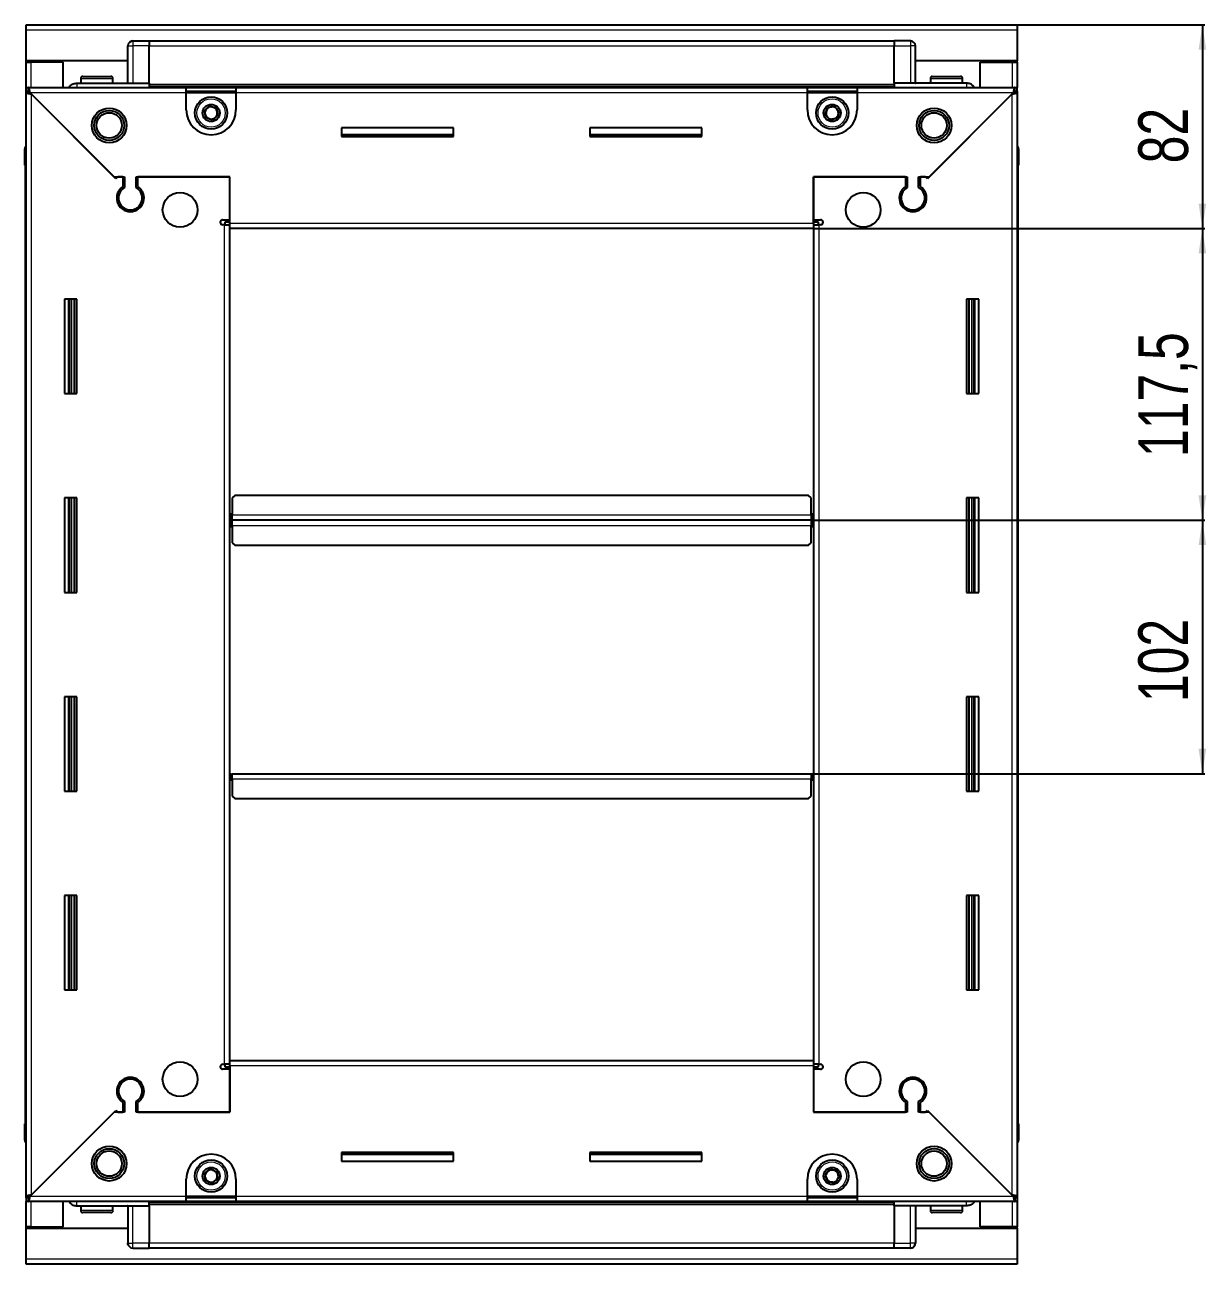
# Model space of a CAD drawing. Header units: millimetres. Extents: x 1021 to 4239, y -1287 to 1538.
# Drawn here: x 3763.4 to 4238.9, y 893.2 to 1392.2 of the extents above; entities that cross this region are included whole.
import ezdxf

# ---------------------------------------------------------------- set-up
doc = ezdxf.new("R2010")
doc.units = ezdxf.units.MM
doc.layers.add('FORMAT', color=7, linetype='Continuous')
doc.styles.add('SLDTEXTSTYLE0', font='TXT', dxfattribs={"width": 0.75})
doc.dimstyles.new('SLDDIMSTYLE0', dxfattribs={"dimtxt": 20, "dimasz": 10, "dimexe": 0, "dimexo": 0.0625, "dimgap": 5, "dimtad": 2, "dimdec": 1, "dimrnd": 1e-09, "dimzin": 12, "dimdsep": 46, "dimtxsty": 'SLDTEXTSTYLE0', "dimsah": 1, "dimcen": 0.09, "dimadec": 0, "dimazin": 3, "dimtfac": 1, "dimtofl": 0, "dimtmove": 0, "dimatfit": 3, "dimfxl": 0, "dimfrac": 2, "dimtolj": 1, "dimtzin": 12, "dimarcsym": 0})

# ---------------------------------------------------------------- blocks, each defined once
blk = doc.blocks.new('_D_5')
at = {"layer": 'FORMAT'}
for p, q in [((4162.88, 1392.16), (4238.37, 1392.16)), ((4237.37, 1392.16), (4237.37, 1310.16)), ((4080.88, 1310.16), (4238.37, 1310.16))]:
    blk.add_line(p, q, dxfattribs=at)
for points in [[(4237.37, 1392.16), (4235.84, 1382.16), (4238.91, 1382.16)], [(4237.37, 1310.16), (4238.91, 1320.16), (4235.84, 1320.16)]]:
    blk.add_solid(points, dxfattribs=at)
at = {"layer": 'FORMAT', "insert": (4211.59, 1336.39), "char_height": 20, "attachment_point": 1, "rotation": 90, "style": 'SLDTEXTSTYLE0'}
blk.add_mtext('82', dxfattribs=at)
blk = doc.blocks.new('_D_6')
at = {"layer": 'FORMAT'}
for p, q in [((4080.88, 1310.16), (4238.37, 1310.16)), ((4237.37, 1310.16), (4237.37, 1192.66)), ((4079.88, 1192.66), (4238.37, 1192.66))]:
    blk.add_line(p, q, dxfattribs=at)
for points in [[(4237.37, 1310.16), (4235.84, 1300.16), (4238.91, 1300.16)], [(4237.37, 1192.66), (4238.91, 1202.66), (4235.84, 1202.66)]]:
    blk.add_solid(points, dxfattribs=at)
at = {"layer": 'FORMAT', "insert": (4211.59, 1218.16), "char_height": 20, "attachment_point": 1, "rotation": 90, "style": 'SLDTEXTSTYLE0'}
blk.add_mtext('117,5', dxfattribs=at)
blk = doc.blocks.new('_D_7')
at = {"layer": 'FORMAT'}
for p, q in [((4079.88, 1192.66), (4238.37, 1192.66)), ((4237.37, 1192.66), (4237.37, 1090.66)), ((4079.88, 1090.66), (4238.37, 1090.66))]:
    blk.add_line(p, q, dxfattribs=at)
for points in [[(4237.37, 1192.66), (4235.84, 1182.66), (4238.91, 1182.66)], [(4237.37, 1090.66), (4238.91, 1100.66), (4235.84, 1100.66)]]:
    blk.add_solid(points, dxfattribs=at)
at = {"layer": 'FORMAT', "insert": (4211.59, 1119.5), "char_height": 20, "attachment_point": 1, "rotation": 90, "style": 'SLDTEXTSTYLE0'}
blk.add_mtext('102', dxfattribs=at)

msp = doc.modelspace()

# ---------------------------------------------------------------- linework, layer by layer
at = {"color": 7, "linetype": 'Continuous', "lineweight": 25}
for p, q in [((3763.87, 1392.16), (4162.87, 1392.16)), ((3763.87, 1390.06), (3763.87, 1392.16)), ((3763.87, 1377.66), (3763.87, 1390.06)), ((4162.87, 1392.16), (4162.87, 1390.06)), ((4162.87, 1390.06), (4162.87, 1377.66)), ((3804.87, 1368.66), (3804.87, 1383.66)), ((3805.55, 1385.16), (3805.55, 1385.16)), ((3806.87, 1385.66), (3813.37, 1385.66)), ((3806.87, 1385.66), (3813.37, 1385.66)), ((3813.37, 1385.66), (3813.37, 1385.66)), ((3813.37, 1385.66), (3813.37, 1385.66)), ((3813.37, 1385.66), (3813.37, 1383.66)), ((4113.37, 1385.51), (3813.37, 1385.51)), ((3813.37, 1368.66), (3813.37, 1383.66)), ((4113.37, 1385.66), (4113.37, 1385.66)), ((4119.87, 1385.66), (4113.37, 1385.66)), ((4119.87, 1385.66), (4113.37, 1385.66)), ((4113.37, 1385.66), (4113.37, 1383.66)), ((4113.37, 1368.66), (4113.37, 1383.66)), ((4121.87, 1383.66), (4121.87, 1383.66)), ((4121.87, 1368.66), (4121.87, 1383.66)), ((3804.87, 1377.66), (3763.87, 1377.66)), ((3763.87, 1377.16), (3763.87, 1377.66)), ((3765.37, 1377.16), (3765.37, 1377.66)), ((4162.87, 1377.66), (4121.87, 1377.66)), ((4161.37, 1377.16), (4161.37, 1377.66)), ((4162.87, 1377.16), (4162.87, 1377.66)), ((3763.87, 1377.16), (3765.97, 1377.16)), ((3763.87, 1366.91), (3763.87, 1377.16)), ((3778.87, 1377.16), (3765.97, 1377.16)), ((3778.87, 1366.91), (3778.87, 1377.16)), ((4147.87, 1366.91), (4147.87, 1377.16)), ((4147.87, 1377.16), (4160.77, 1377.16)), ((4160.77, 1377.16), (4162.87, 1377.16)), ((4162.87, 1377.16), (4162.87, 1366.91)), ((3784.37, 1368.66), (3813.37, 1368.66)), ((3785.87, 1370.56), (3785.87, 1368.66)), ((3786.67, 1371.36), (3798.07, 1371.36)), ((3798.87, 1368.66), (3798.87, 1370.56)), ((3813.37, 1368.66), (3813.37, 1368.16)), ((3813.37, 1367.51), (4113.37, 1367.51)), ((4142.37, 1368.66), (4113.37, 1368.66)), ((4113.37, 1368.66), (4113.37, 1368.16)), ((4127.87, 1370.56), (4127.87, 1368.66)), ((4128.67, 1371.36), (4140.07, 1371.36)), ((4140.87, 1368.66), (4140.87, 1370.56)), ((3763.87, 1365.41), (3763.87, 1366.91)), ((3763.87, 1366.91), (3764.87, 1366.91)), ((3763.87, 1364.91), (3763.87, 1365.41)), ((3763.87, 1365.41), (3764.87, 1365.41)), ((3763.87, 920.41), (3763.87, 1364.91)), ((3765.37, 1364.91), (3763.87, 1364.91)), ((3764.87, 1365.41), (3764.87, 1366.91)), ((3764.87, 1366.91), (3828.37, 1366.91)), ((3765.47, 1364.81), (3799.37, 1330.91)), ((3800.07, 1330.21), (3765.97, 1364.31)), ((3828.37, 1364.81), (3828.37, 1366.91)), ((3828.37, 1366.91), (3848.37, 1366.91)), ((3828.37, 1365.41), (3848.37, 1365.41)), ((3828.37, 1357.91), (3828.37, 1364.81)), ((3848.37, 1366.91), (3848.37, 1364.81)), ((3848.37, 1366.91), (4078.37, 1366.91)), ((3848.37, 1364.81), (3848.37, 1357.91)), ((4078.37, 1364.81), (4078.37, 1366.91)), ((4078.37, 1366.91), (4098.37, 1366.91)), ((4078.37, 1365.41), (4098.37, 1365.41)), ((4078.37, 1357.91), (4078.37, 1364.81)), ((4098.37, 1366.91), (4161.87, 1366.91)), ((4098.37, 1366.91), (4098.37, 1364.81)), ((4098.37, 1364.81), (4098.37, 1357.91)), ((4160.77, 1364.31), (4126.67, 1330.21)), ((4127.37, 1330.91), (4161.27, 1364.81)), ((4161.37, 1364.91), (4162.87, 1364.91)), ((4161.87, 1365.41), (4161.87, 1366.91)), ((4161.87, 1366.91), (4162.87, 1366.91)), ((4161.87, 1365.41), (4162.87, 1365.41)), ((4162.87, 1365.41), (4162.87, 1366.91)), ((4162.87, 1365.41), (4162.87, 1364.91)), ((4162.87, 1364.91), (4162.87, 920.41)), ((3935.87, 1350.66), (3890.87, 1350.66)), ((3890.87, 1350.66), (3890.87, 1347.16)), ((3935.87, 1347.91), (3890.87, 1347.91)), ((3935.87, 1347.16), (3935.87, 1350.66)), ((4035.87, 1350.66), (3990.87, 1350.66)), ((3990.87, 1350.66), (3990.87, 1347.16)), ((4035.87, 1347.91), (3990.87, 1347.91)), ((4035.87, 1347.16), (4035.87, 1350.66)), ((3890.87, 1347.16), (3935.87, 1347.16)), ((3990.87, 1347.16), (4035.87, 1347.16)), ((4162.87, 1343.49), (4162.87, 1343.49)), ((3763.37, 1342.16), (3763.37, 1335.66)), ((3763.37, 1335.66), (3763.37, 1342.16)), ((4163.37, 1342.16), (4163.37, 1335.66)), ((4163.37, 1335.66), (4163.37, 1342.16)), ((3763.37, 1335.66), (3763.37, 1335.66)), ((3763.87, 1335.66), (3763.37, 1335.66)), ((3763.52, 1335.66), (3763.52, 949.66)), ((4162.87, 1335.66), (4163.37, 1335.66)), ((4163.22, 949.66), (4163.22, 1335.66)), ((4163.37, 1335.66), (4163.37, 1335.66)), ((4163.37, 1335.66), (4163.37, 1335.66)), ((3799.37, 1330.91), (3803.57, 1330.91)), ((3800.77, 1330.91), (3800.07, 1330.21)), ((3802.87, 1330.91), (3800.77, 1330.91)), ((3802.87, 1330.91), (3802.87, 1327.02)), ((3803.57, 1330.91), (3803.57, 1326.63)), ((3808.17, 1330.91), (3845.87, 1330.91)), ((3808.17, 1326.63), (3808.17, 1330.91)), ((3808.87, 1327.02), (3808.87, 1330.91)), ((3845.87, 1330.91), (3808.87, 1330.91)), ((3845.87, 1312.26), (3845.87, 1330.91)), ((3845.87, 1313.66), (3845.87, 1330.91)), ((4080.87, 1330.91), (4118.57, 1330.91)), ((4080.87, 1312.26), (4080.87, 1330.91)), ((4080.87, 1330.91), (4080.87, 1313.66)), ((4117.87, 1330.91), (4080.87, 1330.91)), ((4117.87, 1330.91), (4117.87, 1327.02)), ((4118.57, 1330.91), (4118.57, 1326.63)), ((4123.17, 1330.91), (4127.37, 1330.91)), ((4123.17, 1326.63), (4123.17, 1330.91)), ((4125.97, 1330.91), (4123.87, 1330.91)), ((4123.87, 1327.02), (4123.87, 1330.91)), ((4126.67, 1330.21), (4125.97, 1330.91)), ((3803.87, 1318.05), (3803.87, 1317.29)), ((4122.87, 1318.05), (4122.87, 1317.29)), ((3843.02, 1313.66), (3845.87, 1313.66)), ((3845.87, 1312.66), (3843.87, 1312.66)), ((3843.87, 1312.66), (3843.87, 1311.66)), ((4080.87, 1313.66), (4083.72, 1313.66)), ((4082.87, 1312.66), (4080.87, 1312.66)), ((4082.87, 1311.66), (4082.87, 1312.66)), ((3843.77, 1311.66), (3843.02, 1311.66)), ((3843.77, 1311.66), (3845.87, 1311.66)), ((3845.87, 1310.16), (3845.87, 1312.26)), ((4080.87, 1310.16), (3845.87, 1310.16)), ((3845.87, 975.16), (3845.87, 1310.16)), ((4080.87, 1312.26), (4080.87, 1310.16)), ((4080.87, 1311.66), (4082.97, 1311.66)), ((4080.87, 1310.16), (4080.87, 975.16)), ((4083.72, 1311.66), (4082.97, 1311.66)), ((3784.37, 1281.66), (3779.37, 1281.66)), ((3779.37, 1281.66), (3779.37, 1243.66)), ((3781.52, 1243.66), (3781.52, 1281.66)), ((3783.32, 1243.66), (3783.32, 1281.66)), ((3783.35, 1243.66), (3783.35, 1281.66)), ((3784.37, 1243.66), (3784.37, 1281.66)), ((4142.37, 1281.66), (4142.37, 1243.66)), ((4147.37, 1281.66), (4142.37, 1281.66)), ((4143.4, 1281.66), (4143.4, 1243.66)), ((4143.43, 1281.66), (4143.43, 1243.66)), ((4145.22, 1281.66), (4145.22, 1243.66)), ((4147.37, 1243.66), (4147.37, 1281.66)), ((3779.37, 1243.66), (3784.37, 1243.66)), ((4142.37, 1243.66), (4147.37, 1243.66)), ((3847.87, 1202.66), (3846.87, 1201.66)), ((4078.87, 1202.66), (3847.87, 1202.66)), ((4079.87, 1201.66), (4078.87, 1202.66)), ((3784.37, 1201.66), (3779.37, 1201.66)), ((3779.37, 1201.66), (3779.37, 1163.66)), ((3781.52, 1163.66), (3781.52, 1201.66)), ((3783.32, 1163.66), (3783.32, 1201.66)), ((3783.35, 1163.66), (3783.35, 1201.66)), ((3784.37, 1163.66), (3784.37, 1201.66)), ((3846.87, 1201.66), (3846.87, 1194.76)), ((4079.87, 1194.76), (4079.87, 1201.66)), ((4142.37, 1201.66), (4142.37, 1163.66)), ((4147.37, 1201.66), (4142.37, 1201.66)), ((4143.4, 1201.66), (4143.4, 1163.66)), ((4143.43, 1201.66), (4143.43, 1163.66)), ((4145.22, 1201.66), (4145.22, 1163.66)), ((4147.37, 1163.66), (4147.37, 1201.66)), ((3846.62, 1192.66), (3845.87, 1192.66)), ((3846.87, 1195.51), (3846.62, 1195.51)), ((3846.62, 1195.51), (3846.62, 1192.66)), ((3846.62, 1192.66), (3846.62, 1189.81)), ((3846.87, 1192.66), (3846.87, 1194.76)), ((3846.87, 1190.56), (3846.87, 1192.66)), ((4079.87, 1192.66), (3846.87, 1192.66)), ((4080.12, 1195.51), (4079.87, 1195.51)), ((4079.87, 1194.76), (4079.87, 1192.66)), ((4079.87, 1192.66), (4079.87, 1190.56)), ((4080.12, 1192.66), (4080.12, 1195.51)), ((4080.12, 1189.81), (4080.12, 1192.66)), ((4080.87, 1192.66), (4080.12, 1192.66)), ((3846.62, 1189.81), (3846.87, 1189.81)), ((3846.87, 1190.56), (3846.87, 1183.66)), ((4079.87, 1183.66), (4079.87, 1190.56)), ((4079.87, 1189.81), (4080.12, 1189.81)), ((3846.87, 1183.66), (3847.87, 1182.66)), ((3847.87, 1182.66), (4078.87, 1182.66)), ((4078.87, 1182.66), (4079.87, 1183.66)), ((3779.37, 1163.66), (3784.37, 1163.66)), ((4142.37, 1163.66), (4147.37, 1163.66)), ((3784.37, 1121.66), (3779.37, 1121.66)), ((3779.37, 1121.66), (3779.37, 1083.66)), ((3781.52, 1083.66), (3781.52, 1121.66)), ((3783.32, 1083.66), (3783.32, 1121.66)), ((3783.35, 1083.66), (3783.35, 1121.66)), ((3784.37, 1083.66), (3784.37, 1121.66)), ((4142.37, 1121.66), (4142.37, 1083.66)), ((4147.37, 1121.66), (4142.37, 1121.66)), ((4143.4, 1121.66), (4143.4, 1083.66)), ((4143.43, 1121.66), (4143.43, 1083.66)), ((4145.22, 1121.66), (4145.22, 1083.66)), ((4147.37, 1083.66), (4147.37, 1121.66)), ((3845.87, 1090.66), (3846.62, 1090.66)), ((3846.62, 1090.66), (3846.62, 1087.81)), ((3846.87, 1088.56), (3846.87, 1090.66)), ((3846.87, 1090.66), (4079.87, 1090.66)), ((3846.87, 1088.56), (3846.87, 1081.66)), ((4079.87, 1090.66), (4079.87, 1088.56)), ((4079.87, 1081.66), (4079.87, 1088.56)), ((4080.12, 1087.81), (4080.12, 1090.66)), ((4080.12, 1090.66), (4080.87, 1090.66)), ((3779.37, 1083.66), (3784.37, 1083.66)), ((3846.62, 1087.81), (3846.87, 1087.81)), ((4079.87, 1087.81), (4080.12, 1087.81)), ((4142.37, 1083.66), (4147.37, 1083.66)), ((3846.87, 1081.66), (3847.87, 1080.66)), ((3847.87, 1080.66), (4078.87, 1080.66)), ((4078.87, 1080.66), (4079.87, 1081.66)), ((3784.37, 1041.66), (3779.37, 1041.66)), ((3779.37, 1041.66), (3779.37, 1003.66)), ((3781.52, 1003.66), (3781.52, 1041.66)), ((3783.32, 1003.66), (3783.32, 1041.66)), ((3783.35, 1003.66), (3783.35, 1041.66)), ((3784.37, 1003.66), (3784.37, 1041.66)), ((4142.37, 1041.66), (4142.37, 1003.66)), ((4147.37, 1041.66), (4142.37, 1041.66)), ((4143.4, 1041.66), (4143.4, 1003.66)), ((4143.43, 1041.66), (4143.43, 1003.66)), ((4145.22, 1041.66), (4145.22, 1003.66)), ((4147.37, 1003.66), (4147.37, 1041.66)), ((3779.37, 1003.66), (3784.37, 1003.66)), ((4142.37, 1003.66), (4147.37, 1003.66)), ((3843.02, 973.66), (3843.77, 973.66)), ((3845.87, 973.66), (3843.77, 973.66)), ((3843.87, 973.66), (3843.87, 972.66)), ((3845.87, 973.06), (3845.87, 975.16)), ((3845.87, 975.16), (4080.87, 975.16)), ((3845.87, 973.06), (3845.87, 954.41)), ((4080.87, 975.16), (4080.87, 973.06)), ((4082.97, 973.66), (4080.87, 973.66)), ((4080.87, 973.06), (4080.87, 954.41)), ((4082.87, 972.66), (4082.87, 973.66)), ((4082.97, 973.66), (4083.72, 973.66)), ((3845.87, 971.66), (3843.02, 971.66)), ((3843.87, 972.66), (3845.87, 972.66)), ((3845.87, 954.41), (3845.87, 971.66)), ((4080.87, 972.66), (4082.87, 972.66)), ((4080.87, 971.66), (4080.87, 954.41)), ((4083.72, 971.66), (4080.87, 971.66)), ((3803.87, 968.04), (3803.87, 967.28)), ((4122.87, 968.04), (4122.87, 967.28)), ((3802.87, 958.3), (3802.87, 954.41)), ((3803.57, 958.7), (3803.57, 954.41)), ((3808.17, 954.41), (3808.17, 958.7)), ((3808.87, 954.41), (3808.87, 958.3)), ((4117.87, 958.3), (4117.87, 954.41)), ((4118.57, 958.7), (4118.57, 954.41)), ((4123.17, 954.41), (4123.17, 958.7)), ((4123.87, 954.41), (4123.87, 958.3)), ((3799.37, 954.41), (3765.47, 920.51)), ((3765.97, 921.01), (3800.07, 955.11)), ((3803.57, 954.41), (3799.37, 954.41)), ((3800.07, 955.11), (3800.77, 954.41)), ((3800.77, 954.41), (3802.87, 954.41)), ((3845.87, 954.41), (3808.17, 954.41)), ((3808.87, 954.41), (3845.87, 954.41)), ((4118.57, 954.41), (4080.87, 954.41)), ((4080.87, 954.41), (4117.87, 954.41)), ((4127.37, 954.41), (4123.17, 954.41)), ((4123.87, 954.41), (4125.97, 954.41)), ((4125.97, 954.41), (4126.67, 955.11)), ((4126.67, 955.11), (4160.77, 921.01)), ((4161.27, 920.51), (4127.37, 954.41)), ((3763.37, 943.16), (3763.37, 949.66)), ((3763.37, 949.66), (3763.37, 949.66)), ((3763.37, 949.66), (3763.37, 949.66)), ((3763.37, 949.66), (3763.37, 943.16)), ((3763.87, 949.66), (3763.37, 949.66)), ((4162.87, 949.66), (4163.37, 949.66)), ((4163.37, 949.66), (4163.37, 949.66)), ((4163.37, 943.16), (4163.37, 949.66)), ((4163.37, 949.66), (4163.37, 943.16)), ((3763.87, 941.84), (3763.87, 941.84)), ((3935.87, 938.16), (3890.87, 938.16)), ((3890.87, 938.16), (3890.87, 934.66)), ((3935.87, 934.66), (3935.87, 938.16)), ((4035.87, 938.16), (3990.87, 938.16)), ((3990.87, 938.16), (3990.87, 934.66)), ((4035.87, 934.66), (4035.87, 938.16)), ((3890.87, 937.41), (3935.87, 937.41)), ((3890.87, 934.66), (3935.87, 934.66)), ((3990.87, 937.41), (4035.87, 937.41)), ((3990.87, 934.66), (4035.87, 934.66)), ((3828.37, 920.51), (3828.37, 927.41)), ((3848.37, 927.41), (3848.37, 920.51)), ((4078.37, 920.51), (4078.37, 927.41)), ((4098.37, 927.41), (4098.37, 920.51)), ((3763.87, 919.91), (3763.87, 920.41)), ((3765.37, 920.41), (3763.87, 920.41)), ((3763.87, 919.91), (3763.87, 918.41)), ((3764.87, 919.91), (3763.87, 919.91)), ((3763.87, 908.16), (3763.87, 918.41)), ((3764.87, 918.41), (3763.87, 918.41)), ((3764.87, 919.91), (3764.87, 918.41)), ((3828.37, 918.41), (3764.87, 918.41)), ((3778.87, 908.16), (3778.87, 918.41)), ((3828.37, 918.41), (3828.37, 920.51)), ((3848.37, 919.91), (3828.37, 919.91)), ((3848.37, 918.41), (3828.37, 918.41)), ((3848.37, 920.51), (3848.37, 918.41)), ((4078.37, 918.41), (3848.37, 918.41)), ((4078.37, 918.41), (4078.37, 920.51)), ((4098.37, 919.91), (4078.37, 919.91)), ((4098.37, 918.41), (4078.37, 918.41)), ((4098.37, 920.51), (4098.37, 918.41)), ((4161.87, 918.41), (4098.37, 918.41)), ((4147.87, 908.16), (4147.87, 918.41)), ((4161.37, 920.41), (4162.87, 920.41)), ((4161.87, 919.91), (4161.87, 918.41)), ((4162.87, 919.91), (4161.87, 919.91)), ((4162.87, 918.41), (4161.87, 918.41)), ((4162.87, 920.41), (4162.87, 919.91)), ((4162.87, 919.91), (4162.87, 918.41)), ((4162.87, 918.41), (4162.87, 908.16)), ((3784.37, 916.66), (3813.37, 916.66)), ((3785.87, 916.66), (3785.87, 914.76)), ((3790.45, 913.96), (3786.67, 913.96)), ((3798.07, 913.96), (3790.45, 913.96)), ((3798.87, 914.76), (3798.87, 916.66)), ((3804.87, 916.66), (3804.87, 901.66)), ((4113.37, 917.81), (3813.37, 917.81)), ((3813.37, 916.66), (3813.37, 917.16)), ((3813.37, 916.66), (3813.37, 901.66)), ((4113.37, 916.66), (4113.37, 917.16)), ((4142.37, 916.66), (4113.37, 916.66)), ((4113.37, 916.66), (4113.37, 901.66)), ((4121.87, 916.66), (4121.87, 901.66)), ((4127.87, 916.66), (4127.87, 914.76)), ((4135.67, 913.96), (4128.67, 913.96)), ((4140.07, 913.96), (4135.67, 913.96)), ((4140.87, 914.76), (4140.87, 916.66)), ((3765.97, 908.16), (3763.87, 908.16)), ((3763.87, 907.66), (3763.87, 908.16)), ((3763.87, 895.26), (3763.87, 907.66)), ((3763.87, 907.66), (3804.87, 907.66)), ((3765.37, 907.66), (3765.37, 908.16)), ((3765.97, 908.16), (3778.87, 908.16)), ((4121.87, 907.66), (4162.87, 907.66)), ((4160.77, 908.16), (4147.87, 908.16)), ((4162.87, 908.16), (4160.77, 908.16)), ((4161.37, 907.66), (4161.37, 908.16)), ((4162.87, 907.66), (4162.87, 908.16)), ((4162.87, 907.66), (4162.87, 895.26)), ((3804.87, 901.66), (3804.87, 901.66)), ((3806.87, 899.66), (3813.37, 899.66)), ((3806.87, 899.66), (3813.37, 899.66)), ((3813.37, 899.66), (3813.37, 901.66)), ((3813.37, 899.81), (4113.37, 899.81)), ((3813.37, 899.66), (3813.37, 899.66)), ((4113.37, 899.66), (4113.37, 901.66)), ((4113.37, 899.66), (4113.37, 899.66)), ((4119.87, 899.66), (4113.37, 899.66)), ((4113.37, 899.66), (4113.37, 899.66)), ((4119.87, 899.66), (4113.37, 899.66)), ((4121.2, 900.16), (4121.2, 900.16)), ((3763.87, 893.16), (3763.87, 895.26)), ((4162.87, 895.26), (4162.87, 893.16)), ((4162.87, 893.16), (3763.87, 893.16))]:
    msp.add_line(p, q, dxfattribs=at)
at = {"color": 8, "linetype": 'Continuous', "lineweight": 18}
for p, q in [((4162.87, 1390.06), (3763.87, 1390.06)), ((3804.87, 1383.66), (3806.87, 1383.66)), ((3806.87, 1385.66), (3806.87, 1383.66)), ((3806.87, 1383.66), (3806.87, 1368.66)), ((3813.37, 1383.66), (3806.87, 1383.66)), ((4113.37, 1383.51), (3813.37, 1383.51)), ((4113.37, 1383.66), (4119.87, 1383.66)), ((4119.87, 1385.66), (4119.87, 1383.66)), ((4119.87, 1383.66), (4119.87, 1368.66)), ((4121.87, 1383.66), (4119.87, 1383.66)), ((3765.97, 1377.16), (3765.97, 1377.66)), ((4160.77, 1377.66), (4160.77, 1377.16)), ((3765.97, 1366.91), (3765.97, 1377.16)), ((4160.77, 1377.16), (4160.77, 1366.91)), ((3785.87, 1370.56), (3798.87, 1370.56)), ((4113.37, 1368.16), (3813.37, 1368.16)), ((4127.87, 1370.56), (4140.87, 1370.56)), ((3828.37, 1364.81), (3765.47, 1364.81)), ((3765.97, 1364.31), (3765.97, 921.01)), ((4113.37, 1366.93), (3813.37, 1366.93)), ((3828.37, 1364.81), (3848.37, 1364.81)), ((4078.37, 1364.81), (3848.37, 1364.81)), ((4078.37, 1364.81), (4098.37, 1364.81)), ((4161.27, 1364.81), (4098.37, 1364.81)), ((4160.77, 921.01), (4160.77, 1364.31)), ((3763.87, 1342.16), (3763.37, 1342.16)), ((4162.87, 1342.16), (4163.37, 1342.16)), ((3843.77, 973.66), (3843.77, 1311.66)), ((3845.87, 1312.26), (4080.87, 1312.26)), ((4082.97, 1311.66), (4082.97, 973.66)), ((3780.87, 1281.66), (3780.87, 1243.66)), ((3782.11, 1281.66), (3782.11, 1243.66)), ((4144.64, 1243.66), (4144.64, 1281.66)), ((4145.87, 1243.66), (4145.87, 1281.66)), ((3780.87, 1201.66), (3780.87, 1163.66)), ((3782.11, 1201.66), (3782.11, 1163.66)), ((4144.64, 1163.66), (4144.64, 1201.66)), ((4145.87, 1163.66), (4145.87, 1201.66)), ((4079.87, 1194.76), (3846.87, 1194.76)), ((3846.87, 1190.56), (4079.87, 1190.56)), ((3780.87, 1121.66), (3780.87, 1083.66)), ((3782.11, 1121.66), (3782.11, 1083.66)), ((4144.64, 1083.66), (4144.64, 1121.66)), ((4145.87, 1083.66), (4145.87, 1121.66)), ((3846.87, 1088.56), (4079.87, 1088.56)), ((3780.87, 1041.66), (3780.87, 1003.66)), ((3782.11, 1041.66), (3782.11, 1003.66)), ((4144.64, 1003.66), (4144.64, 1041.66)), ((4145.87, 1003.66), (4145.87, 1041.66)), ((4080.87, 973.06), (3845.87, 973.06)), ((3763.87, 943.16), (3763.37, 943.16)), ((4162.87, 943.16), (4163.37, 943.16)), ((3765.47, 920.51), (3828.37, 920.51)), ((3765.97, 908.16), (3765.97, 918.41)), ((3813.37, 918.4), (4113.37, 918.4)), ((3848.37, 920.51), (3828.37, 920.51)), ((3848.37, 920.51), (4078.37, 920.51)), ((4098.37, 920.51), (4078.37, 920.51)), ((4098.37, 920.51), (4161.27, 920.51)), ((4160.77, 918.41), (4160.77, 908.16)), ((3790.18, 914.76), (3785.87, 914.76)), ((3798.87, 914.76), (3790.18, 914.76)), ((3806.87, 901.66), (3806.87, 916.66)), ((3813.37, 917.16), (4113.37, 917.16)), ((4119.87, 901.66), (4119.87, 916.66)), ((4135.85, 914.76), (4127.87, 914.76)), ((4140.87, 914.76), (4135.85, 914.76)), ((3765.97, 907.66), (3765.97, 908.16)), ((4160.77, 908.16), (4160.77, 907.66)), ((3804.87, 901.66), (3806.87, 901.66)), ((3813.37, 901.66), (3806.87, 901.66)), ((3806.87, 899.66), (3806.87, 901.66)), ((3813.37, 901.81), (4113.37, 901.81)), ((4113.37, 901.66), (4119.87, 901.66)), ((4121.87, 901.66), (4119.87, 901.66)), ((4119.87, 899.66), (4119.87, 901.66)), ((4162.87, 895.26), (3763.87, 895.26))]:
    msp.add_line(p, q, dxfattribs=at)
at = {"color": 7, "linetype": 'Continuous', "lineweight": 25, "flags": 128}
msp.add_lwpolyline([(3805.02, 900.91), (3804.91, 901.27), (3804.87, 901.66)], dxfattribs=at)
at = {"color": 7, "linetype": 'Continuous', "lineweight": 25}
for centre, radius in [((3838.37, 1356.66), 6.5), ((4088.37, 1356.66), 6.5), ((3797.37, 1351.66), 7), ((3797.37, 1351.66), 6.03), ((3838.37, 1356.66), 3.46), ((4088.37, 1356.66), 3.46), ((4129.37, 1351.66), 7), ((4129.37, 1351.66), 6.02), ((3797.37, 1351.66), 5.1), ((4129.37, 1351.66), 5.1), ((3825.87, 1317.66), 7), ((4100.87, 1317.66), 7), ((3825.87, 967.66), 7), ((4100.87, 967.66), 7), ((3797.37, 933.66), 7), ((3797.37, 933.66), 6.02), ((3797.37, 933.66), 5.1), ((4129.37, 933.66), 7), ((4129.37, 933.66), 6.03), ((4129.37, 933.66), 5.1), ((3838.37, 928.66), 6.5), ((4088.37, 928.66), 6.5), ((3838.37, 928.66), 3.46), ((4088.37, 928.66), 3.46)]:
    msp.add_circle(centre, radius, dxfattribs=at)
at = {"color": 8, "linetype": 'Continuous', "lineweight": 18}
for centre in [(3838.37, 1356.66), (4088.37, 1356.66), (3838.37, 928.66), (4088.37, 928.66)]:
    msp.add_circle(centre, 5.7, dxfattribs=at)
at = {"color": 7, "linetype": 'Continuous', "lineweight": 25}
for centre, radius, start, end in [((3806.87, 1383.66), 2, 90, 180), ((3806.87, 1383.66), 2, 123.942, 131.4096), ((3806.87, 1383.66), 2, 90, 108.58), ((4119.87, 1383.66), 2, 0, 90), ((4119.87, 1383.66), 2, 0, 90), ((3786.67, 1370.56), 0.8, 90, 180), ((3798.07, 1370.56), 0.8, 0, 90), ((3804.67, 1368.86), 0.2, 270, 0), ((4122.07, 1368.86), 0.2, 180, 270), ((4128.67, 1370.56), 0.8, 90, 180), ((4140.07, 1370.56), 0.8, 0, 90), ((3838.37, 1357.91), 10, 180, 270), ((3838.37, 1356.66), 2.5, 134.0156, 194.0156), ((3838.37, 1356.66), 2.5, 74.0156, 134.0156), ((3838.37, 1357.91), 10, 270, 0), ((3838.37, 1356.66), 2.5, 14.0156, 74.0156), ((4088.37, 1357.91), 10, 180, 270), ((4088.37, 1356.66), 2.5, 160.1116, 220.1116), ((4088.37, 1356.66), 2.5, 100.1116, 160.1116), ((4088.37, 1356.66), 2.5, 40.1116, 100.1116), ((4088.37, 1357.91), 10, 270, 0), ((4088.37, 1356.66), 2.5, 340.1116, 40.1116), ((3838.37, 1356.66), 2.5, 194.0156, 254.0156), ((3838.37, 1356.66), 2.5, 254.0156, 314.0156), ((3838.37, 1356.66), 2.5, 314.0156, 14.0156), ((4088.37, 1356.66), 2.5, 220.1116, 280.1116), ((4088.37, 1356.66), 2.5, 280.1116, 340.1116), ((3765.37, 1342.16), 2, 138.5904, 180), ((4161.37, 1342.16), 2, 33.7845, 41.4096), ((4161.37, 1342.16), 2, 0, 41.3942), ((4161.37, 1342.16), 2, 360, 19.5667), ((3805.87, 1322.41), 5.5, 123.0557, 56.9443), ((3805.87, 1322.41), 4.8, 118.631, 61.369), ((4120.87, 1322.41), 5.5, 123.0557, 56.9443), ((4120.87, 1322.41), 4.8, 118.631, 61.369), ((3843.02, 1312.66), 1, 90, 270), ((4083.72, 1312.66), 1, 270, 90), ((3843.02, 972.66), 1, 90, 270), ((4083.72, 972.66), 1, 270, 90), ((3805.87, 962.91), 5.5, 303.0557, 236.9443), ((4120.87, 962.91), 5.5, 303.0557, 236.9443), ((3805.87, 962.91), 4.8, 298.631, 241.369), ((4120.87, 962.91), 4.8, 298.631, 241.369), ((3765.37, 943.16), 2, 180, 199.5667), ((3765.37, 943.16), 2, 180, 221.3942), ((4161.37, 943.16), 2, 318.5904, 0), ((3765.37, 943.16), 2, 213.7845, 221.4096), ((3838.37, 927.41), 10, 90, 180), ((3838.37, 927.41), 10, 0, 90), ((4088.37, 927.41), 10, 90, 180), ((4088.37, 927.41), 10, 0, 90), ((3838.37, 928.66), 2.5, 127.474, 187.474), ((3838.37, 928.66), 2.5, 187.474, 247.474), ((3838.37, 928.66), 2.5, 67.474, 127.474), ((3838.37, 928.66), 2.5, 7.474, 67.474), ((3838.37, 928.66), 2.5, 307.474, 7.474), ((4088.37, 928.66), 2.5, 147.0424, 207.0424), ((4088.37, 928.66), 2.5, 87.0424, 147.0424), ((4088.37, 928.66), 2.5, 27.0424, 87.0424), ((4088.37, 928.66), 2.5, 327.0424, 27.0424), ((3838.37, 928.66), 2.5, 247.474, 307.474), ((4088.37, 928.66), 2.5, 207.0424, 267.0424), ((4088.37, 928.66), 2.5, 267.0424, 327.0424), ((3786.67, 914.76), 0.8, 180, 270), ((3798.07, 914.76), 0.8, 270, 360), ((3804.67, 916.46), 0.2, 0, 90), ((4122.07, 916.46), 0.2, 90, 180), ((4128.67, 914.76), 0.8, 180, 270), ((4140.07, 914.76), 0.8, 270, 360), ((3806.87, 901.66), 2, 180, 270), ((4119.87, 901.66), 2, 270, 0), ((4119.87, 901.66), 2, 270, 311.4096), ((4119.87, 901.66), 2, 311.4096, 360)]:
    msp.add_arc(centre, radius, start, end, dxfattribs=at)
for points, knots in [([(3781.16, 1366.91), (3781.28, 1367.11), (3781.67, 1367.76), (3782.82, 1368.47), (3783.86, 1368.6), (3784.37, 1368.66)], [0, 0, 0, 0, 0.18225, 0.591125, 1, 1, 1, 1]), ([(3813.37, 1368.66), (3813.37, 1368.63), (3813.37, 1368.55), (3813.37, 1367.93), (3813.37, 1367.35), (3813.37, 1366.96), (3813.37, 1366.93)], [0, 0, 0, 0, 0.324279, 0.648558, 0.972836, 1, 1, 1, 1]), ([(4113.37, 1368.66), (4113.37, 1368.63), (4113.37, 1368.55), (4113.37, 1367.93), (4113.37, 1367.35), (4113.37, 1366.96), (4113.37, 1366.93)], [0, 0, 0, 0, 0.324279, 0.648558, 0.972836, 1, 1, 1, 1]), ([(4145.59, 1366.91), (4145.47, 1367.11), (4145.08, 1367.76), (4143.93, 1368.47), (4142.89, 1368.6), (4142.37, 1368.66)], [0, 0, 0, 0, 0.18225, 0.591125, 1, 1, 1, 1]), ([(3763.87, 1364.91), (3763.9, 1364.87), (3763.95, 1364.78), (3764.35, 1364.64), (3764.9, 1364.51), (3765.48, 1364.4), (3765.85, 1364.34), (3765.97, 1364.31)], [0, 0, 0, 0, 0.2302553, 0.4485219, 0.6667858, 0.8850496, 1, 1, 1, 1]), ([(3765.47, 1364.81), (3765.43, 1365.07), (3765.34, 1365.56), (3765.21, 1366.2), (3765.07, 1366.67), (3764.96, 1366.89), (3764.9, 1366.91), (3764.87, 1366.91)], [0, 0, 0, 0, 0.230255, 0.448522, 0.666786, 0.88505, 1, 1, 1, 1]), ([(4160.77, 1364.31), (4161.03, 1364.36), (4161.52, 1364.45), (4162.16, 1364.58), (4162.63, 1364.71), (4162.85, 1364.82), (4162.87, 1364.89), (4162.87, 1364.91)], [0, 0, 0, 0, 0.230255, 0.448522, 0.666786, 0.88505, 1, 1, 1, 1]), ([(4161.87, 1366.91), (4161.83, 1366.89), (4161.74, 1366.84), (4161.61, 1366.44), (4161.47, 1365.88), (4161.36, 1365.3), (4161.3, 1364.94), (4161.27, 1364.81)], [0, 0, 0, 0, 0.2302553, 0.4485219, 0.6667858, 0.8850496, 1, 1, 1, 1]), ([(3835.6, 1357.46), (3835.97, 1357.82), (3836.66, 1358.49), (3837.35, 1359.15), (3837.68, 1359.46)], [0, 0, 0, 0, 0.534686, 1, 1, 1, 1]), ([(3836.3, 1354.66), (3836.21, 1354.99), (3836.02, 1355.79), (3835.77, 1356.76), (3835.63, 1357.34), (3835.6, 1357.46)], [0, 0, 0, 0, 0.362901, 0.866875, 1, 1, 1, 1]), ([(3837.68, 1359.46), (3838.17, 1359.32), (3839.1, 1359.06), (3840.02, 1358.79), (3840.45, 1358.67)], [0, 0, 0, 0, 0.534686, 1, 1, 1, 1]), ([(3840.45, 1358.67), (3840.48, 1358.55), (3840.63, 1357.97), (3840.87, 1357), (3841.07, 1356.2), (3841.15, 1355.87)], [0, 0, 0, 0, 0.133125, 0.637099, 1, 1, 1, 1]), ([(4085.53, 1356.16), (4085.58, 1356.27), (4085.78, 1356.84), (4086.12, 1357.77), (4086.4, 1358.55), (4086.51, 1358.87)], [0, 0, 0, 0, 0.1331247, 0.6370994, 1, 1, 1, 1]), ([(4086.51, 1358.87), (4087.02, 1358.96), (4087.97, 1359.13), (4088.92, 1359.3), (4089.36, 1359.38)], [0, 0, 0, 0, 0.5346859, 1, 1, 1, 1]), ([(4089.36, 1359.38), (4089.69, 1358.98), (4090.31, 1358.25), (4090.93, 1357.51), (4091.22, 1357.17)], [0, 0, 0, 0, 0.534686, 1, 1, 1, 1]), ([(3839.07, 1353.86), (3838.58, 1354.01), (3837.65, 1354.27), (3836.73, 1354.54), (3836.3, 1354.66)], [0, 0, 0, 0, 0.534686, 1, 1, 1, 1]), ([(3841.15, 1355.87), (3840.78, 1355.51), (3840.08, 1354.84), (3839.39, 1354.17), (3839.07, 1353.86)], [0, 0, 0, 0, 0.534686, 1, 1, 1, 1]), ([(4087.39, 1353.95), (4087.06, 1354.34), (4086.44, 1355.08), (4085.82, 1355.82), (4085.53, 1356.16)], [0, 0, 0, 0, 0.534686, 1, 1, 1, 1]), ([(4090.23, 1354.46), (4089.73, 1354.37), (4088.78, 1354.2), (4087.83, 1354.03), (4087.39, 1353.95)], [0, 0, 0, 0, 0.534686, 1, 1, 1, 1]), ([(4091.22, 1357.17), (4091.1, 1356.85), (4090.82, 1356.07), (4090.48, 1355.14), (4090.28, 1354.57), (4090.23, 1354.46)], [0, 0, 0, 0, 0.362901, 0.866875, 1, 1, 1, 1]), ([(3835.71, 929.77), (3835.81, 929.85), (3836.28, 930.21), (3837.07, 930.82), (3837.73, 931.32), (3838, 931.53)], [0, 0, 0, 0, 0.1331247, 0.6370994, 1, 1, 1, 1]), ([(3836.08, 926.91), (3836.02, 927.42), (3835.89, 928.38), (3835.77, 929.33), (3835.71, 929.77)], [0, 0, 0, 0, 0.534686, 1, 1, 1, 1]), ([(3838, 931.53), (3838.48, 931.33), (3839.37, 930.96), (3840.25, 930.59), (3840.67, 930.42)], [0, 0, 0, 0, 0.534686, 1, 1, 1, 1]), ([(3840.67, 930.42), (3840.73, 929.91), (3840.86, 928.95), (3840.98, 928), (3841.04, 927.56)], [0, 0, 0, 0, 0.534686, 1, 1, 1, 1]), ([(4085.49, 928.81), (4085.77, 929.25), (4086.3, 930.06), (4086.82, 930.86), (4087.06, 931.24)], [0, 0, 0, 0, 0.534686, 1, 1, 1, 1]), ([(4086.8, 926.24), (4086.57, 926.7), (4086.13, 927.56), (4085.69, 928.42), (4085.49, 928.81)], [0, 0, 0, 0, 0.534686, 1, 1, 1, 1]), ([(4087.06, 931.24), (4087.19, 931.23), (4087.78, 931.2), (4088.78, 931.15), (4089.6, 931.1), (4089.94, 931.09)], [0, 0, 0, 0, 0.133125, 0.637099, 1, 1, 1, 1]), ([(4091.26, 928.52), (4090.98, 928.08), (4090.45, 927.27), (4089.93, 926.47), (4089.69, 926.09)], [0, 0, 0, 0, 0.534686, 1, 1, 1, 1]), ([(4089.94, 931.09), (4090.18, 930.63), (4090.62, 929.77), (4091.05, 928.91), (4091.26, 928.52)], [0, 0, 0, 0, 0.534686, 1, 1, 1, 1]), ([(3838.75, 925.8), (3838.27, 926), (3837.38, 926.37), (3836.5, 926.74), (3836.08, 926.91)], [0, 0, 0, 0, 0.534686, 1, 1, 1, 1]), ([(3841.04, 927.56), (3840.77, 927.35), (3840.11, 926.85), (3839.32, 926.24), (3838.85, 925.88), (3838.75, 925.8)], [0, 0, 0, 0, 0.3629006, 0.8668753, 1, 1, 1, 1]), ([(4089.69, 926.09), (4089.34, 926.11), (4088.52, 926.15), (4087.53, 926.2), (4086.93, 926.24), (4086.8, 926.24)], [0, 0, 0, 0, 0.362901, 0.866875, 1, 1, 1, 1]), ([(3765.97, 921.01), (3765.72, 920.97), (3765.23, 920.88), (3764.59, 920.74), (3764.12, 920.61), (3763.9, 920.5), (3763.88, 920.44), (3763.87, 920.41)], [0, 0, 0, 0, 0.2302553, 0.4485219, 0.6667858, 0.8850496, 1, 1, 1, 1]), ([(3764.87, 918.41), (3764.92, 918.44), (3765.01, 918.49), (3765.14, 918.89), (3765.27, 919.44), (3765.39, 920.02), (3765.45, 920.39), (3765.47, 920.51)], [0, 0, 0, 0, 0.2302553, 0.4485219, 0.6667858, 0.8850496, 1, 1, 1, 1]), ([(3781.16, 918.41), (3781.28, 918.21), (3781.67, 917.57), (3782.82, 916.86), (3783.86, 916.73), (3784.37, 916.66)], [0, 0, 0, 0, 0.18225, 0.591125, 1, 1, 1, 1]), ([(3813.37, 916.66), (3813.37, 916.7), (3813.37, 916.78), (3813.37, 917.4), (3813.37, 917.96), (3813.37, 918.33), (3813.37, 918.34)], [0, 0, 0, 0, 0.330267, 0.660534, 0.990802, 1, 1, 1, 1]), ([(4113.37, 916.66), (4113.37, 916.7), (4113.37, 916.78), (4113.37, 917.4), (4113.37, 917.96), (4113.37, 918.33), (4113.37, 918.34)], [0, 0, 0, 0, 0.330267, 0.660534, 0.990802, 1, 1, 1, 1]), ([(4145.59, 918.41), (4145.47, 918.21), (4145.08, 917.57), (4143.93, 916.86), (4142.89, 916.73), (4142.37, 916.66)], [0, 0, 0, 0, 0.18225, 0.591125, 1, 1, 1, 1]), ([(4162.87, 920.41), (4162.85, 920.46), (4162.8, 920.55), (4162.4, 920.68), (4161.85, 920.81), (4161.27, 920.92), (4160.9, 920.99), (4160.77, 921.01)], [0, 0, 0, 0, 0.230255, 0.448522, 0.666786, 0.88505, 1, 1, 1, 1]), ([(4161.27, 920.51), (4161.32, 920.26), (4161.41, 919.77), (4161.54, 919.13), (4161.67, 918.66), (4161.79, 918.44), (4161.85, 918.42), (4161.87, 918.41)], [0, 0, 0, 0, 0.230255, 0.448522, 0.666786, 0.88505, 1, 1, 1, 1])]:
    msp.add_open_spline(points, degree=3, knots=knots, dxfattribs=at)
at = {"color": 8, "linetype": 'Continuous', "lineweight": 18}
for points in [[(3784.37, 1368.66), (3784.37, 1368.62), (3784.37, 1368.54), (3784.37, 1368.11), (3784.37, 1367.65), (3784.37, 1367.24), (3784.37, 1366.97), (3784.37, 1366.91)], [(4142.37, 1368.66), (4142.37, 1368.62), (4142.37, 1368.54), (4142.37, 1368.11), (4142.37, 1367.65), (4142.37, 1367.24), (4142.37, 1366.97), (4142.37, 1366.91)], [(3784.37, 916.66), (3784.37, 916.71), (3784.37, 916.78), (3784.37, 917.22), (3784.37, 917.67), (3784.37, 918.09), (3784.37, 918.36), (3784.37, 918.41)], [(4142.37, 916.66), (4142.37, 916.71), (4142.37, 916.78), (4142.37, 917.22), (4142.37, 917.67), (4142.37, 918.09), (4142.37, 918.36), (4142.37, 918.41)]]:
    msp.add_open_spline(points, degree=3, knots=[0, 0, 0, 0, 0.359753, 0.553414, 0.751185, 0.948956, 1, 1, 1, 1], dxfattribs=at)
at = {"color": 7, "linetype": 'Continuous', "lineweight": 25}
for points in [[(3765.47, 1364.81), (3765.42, 1364.89), (3765.32, 1365.05), (3765.17, 1365.25), (3765.02, 1365.39), (3764.92, 1365.41), (3764.87, 1365.41)], [(3765.37, 1364.91), (3765.38, 1364.86), (3765.4, 1364.76), (3765.54, 1364.61), (3765.74, 1364.46), (3765.9, 1364.36), (3765.97, 1364.31)], [(4160.77, 1364.31), (4160.85, 1364.36), (4161.01, 1364.46), (4161.21, 1364.61), (4161.35, 1364.76), (4161.37, 1364.86), (4161.37, 1364.91)], [(4161.87, 1365.41), (4161.82, 1365.41), (4161.72, 1365.39), (4161.57, 1365.25), (4161.42, 1365.05), (4161.32, 1364.89), (4161.27, 1364.81)], [(3764.87, 919.91), (3764.92, 919.92), (3765.02, 919.94), (3765.17, 920.08), (3765.32, 920.28), (3765.42, 920.44), (3765.47, 920.51)], [(3765.97, 921.01), (3765.9, 920.96), (3765.74, 920.86), (3765.54, 920.71), (3765.4, 920.56), (3765.38, 920.46), (3765.37, 920.41)], [(4161.37, 920.41), (4161.37, 920.46), (4161.35, 920.56), (4161.21, 920.71), (4161.01, 920.86), (4160.85, 920.96), (4160.77, 921.01)], [(4161.27, 920.51), (4161.32, 920.44), (4161.42, 920.28), (4161.57, 920.08), (4161.72, 919.94), (4161.82, 919.92), (4161.87, 919.91)]]:
    msp.add_open_spline(points, degree=3, dxfattribs=at)

# ---------------------------------------------------------------- dimensions: what is measured, and where the dimension line sits
at = {"layer": 'FORMAT'}
for base, p1, p2, picture, middle in [((4237.37, 1310.16), (4162.87, 1392.16), (4080.87, 1310.16), '_D_5', (4237.37, 1351.16)), ((4237.37, 1192.66), (4080.87, 1310.16), (4079.87, 1192.66), '_D_6', (4237.37, 1251.41)), ((4237.37, 1090.66), (4079.87, 1192.66), (4079.87, 1090.66), '_D_7', (4237.37, 1141.66))]:
    dim = msp.add_linear_dim(base=base, p1=p1, p2=p2, angle=90, dimstyle='SLDDIMSTYLE0', dxfattribs=at)
    dim.commit()
    dim.dimension.update_dxf_attribs({"geometry": picture, "text_midpoint": middle, "dimtype": 160})

doc.saveas('drawing.dxf')
